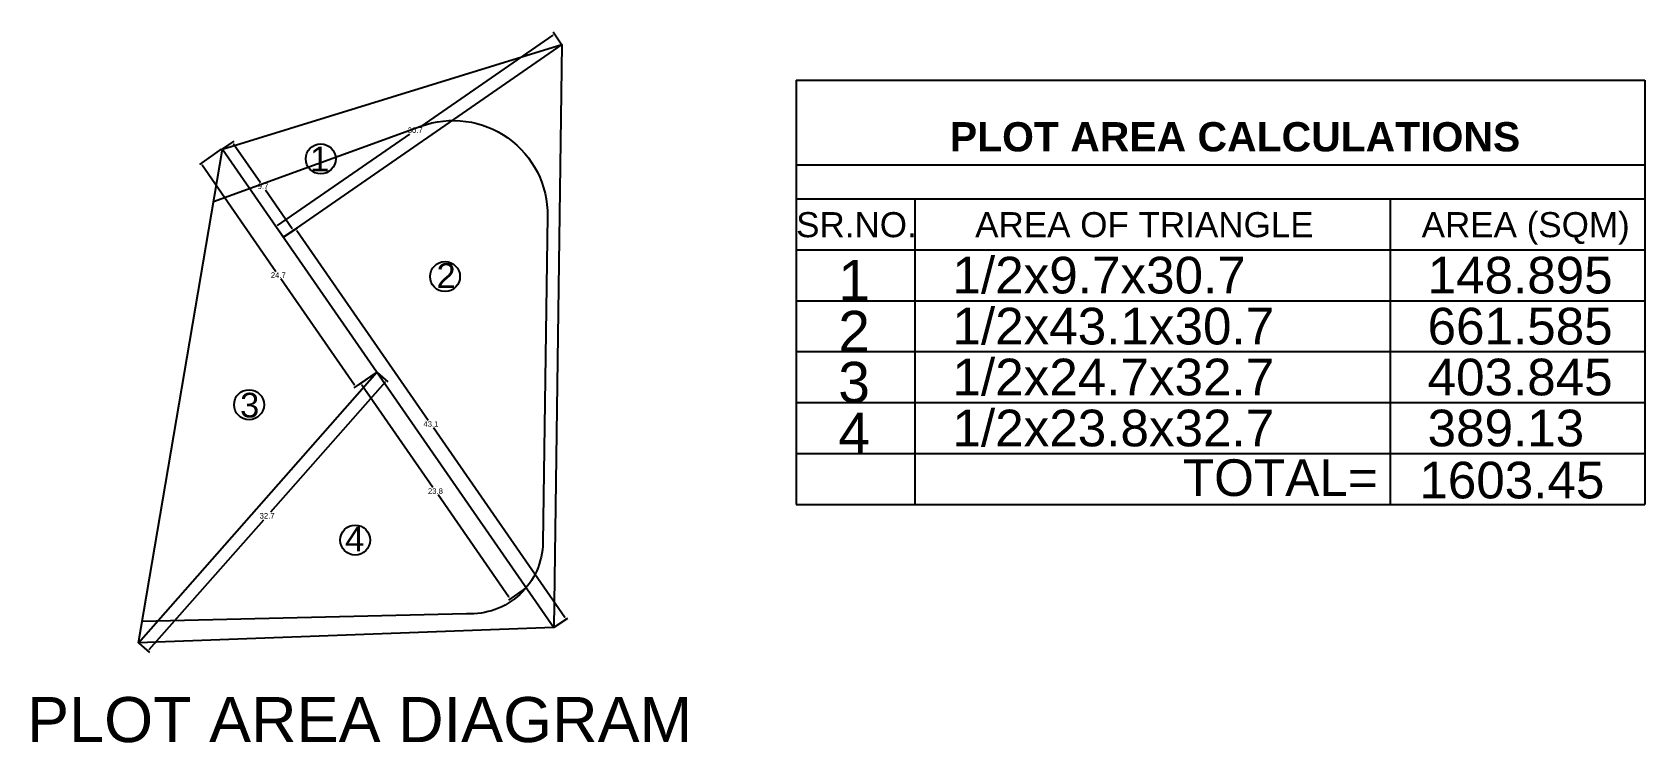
# Model space of a CAD drawing. Header units: metres. Extents: x 15463 to 32022, y 1223 to 33962.
# Drawn here: x 29546.5 to 29692.9, y 4446.8 to 4511.3 of the extents above; entities that cross this region are included whole.
import ezdxf

# ---------------------------------------------------------------- set-up
doc = ezdxf.new("R2010")
doc.units = ezdxf.units.M
doc.header["$LTSCALE"] = 0.1
doc.styles.add('20 scale', font='ARIALN.TTF')
doc.styles.get("Standard").update_dxf_attribs({"font": 'arial.ttf'})
doc.dimstyles.get("Standard").update_dxf_attribs({"dimtxt": 0.1, "dimasz": 0.18, "dimexe": 0.18, "dimexo": 0.0625, "dimgap": 0.09, "dimtad": 0, "dimtih": 1, "dimtoh": 1, "dimdec": 1, "dimzin": 0, "dimdsep": 46, "dimtxsty": 'Standard', "dimcen": 0.09, "dimadec": 0, "dimazin": 0, "dimtfac": 1, "dimtdec": 1, "dimtofl": 0, "dimtmove": 0, "dimatfit": 3, "dimfxl": 1, "dimtolj": 1, "dimtzin": 0, "dimarcsym": 0})

# ---------------------------------------------------------------- blocks, each defined once
blk = doc.blocks.new('*D91')
at = {"color": 0, "lineweight": -2, "transparency": 16777216}
for p, q in [((29593.72, 4511.05), (29581.73, 4502.74)), ((29594.5, 4510.23), (29593.76, 4511.3)), ((29568.74, 4493.75), (29580.73, 4502.05)), ((29569.23, 4492.73), (29568.49, 4493.79))]:
    blk.add_line(p, q, dxfattribs=at)
at = {"color": 0, "transparency": 16777216}
for points in [[(29593.7, 4511.07), (29593.74, 4511.02), (29593.87, 4511.15)], [(29568.72, 4493.77), (29568.76, 4493.72), (29568.59, 4493.65)]]:
    blk.add_solid(points, dxfattribs=at)
at = {"layer": 'Defpoints', "color": 0, "transparency": 16777216}
for p in [(29594.54, 4510.18), (29568.59, 4493.65), (29569.26, 4492.68)]:
    blk.add_point(p, dxfattribs=at)
at = {"color": 0, "transparency": 16777216, "insert": (29581.23, 4502.4), "char_height": 0.5, "attachment_point": 5}
blk.add_mtext('\\A1;30.7', dxfattribs=at)
blk = doc.blocks.new('*D92')
at = {"color": 0, "lineweight": -2, "transparency": 16777216}
for p, q in [((29563.77, 4500.71), (29564.78, 4501.41)), ((29564.74, 4501.16), (29567.17, 4497.65)), ((29570.07, 4493.46), (29567.64, 4496.96)), ((29569.31, 4492.71), (29570.32, 4493.41))]:
    blk.add_line(p, q, dxfattribs=at)
at = {"color": 0, "transparency": 16777216}
for points in [[(29564.76, 4501.18), (29564.71, 4501.15), (29564.63, 4501.31)], [(29570.1, 4493.47), (29570.05, 4493.44), (29570.18, 4493.31)]]:
    blk.add_solid(points, dxfattribs=at)
at = {"layer": 'Defpoints', "color": 0, "transparency": 16777216}
for p in [(29563.72, 4500.68), (29570.18, 4493.31), (29569.26, 4492.68)]:
    blk.add_point(p, dxfattribs=at)
at = {"color": 0, "transparency": 16777216, "insert": (29567.41, 4497.31), "char_height": 0.5, "attachment_point": 5}
blk.add_mtext('\\A1;9.7', dxfattribs=at)
blk = doc.blocks.new('*D93')
at = {"color": 0, "lineweight": -2, "transparency": 16777216}
for p, q in [((29569.31, 4492.71), (29570.53, 4493.55)), ((29570.49, 4493.3), (29582.42, 4476.08)), ((29594.83, 4458.16), (29582.89, 4475.39)), ((29593.86, 4457.27), (29595.08, 4458.11))]:
    blk.add_line(p, q, dxfattribs=at)
at = {"color": 0, "transparency": 16777216}
for points in [[(29570.51, 4493.32), (29570.46, 4493.29), (29570.38, 4493.45)], [(29594.85, 4458.18), (29594.8, 4458.14), (29594.93, 4458.01)]]:
    blk.add_solid(points, dxfattribs=at)
at = {"layer": 'Defpoints', "color": 0, "transparency": 16777216}
for p in [(29569.26, 4492.68), (29594.93, 4458.01), (29593.81, 4457.24)]:
    blk.add_point(p, dxfattribs=at)
at = {"color": 0, "transparency": 16777216, "insert": (29582.66, 4475.73), "char_height": 0.5, "attachment_point": 5}
blk.add_mtext('\\A1;43.1', dxfattribs=at)
blk = doc.blocks.new('*D94')
at = {"color": 0, "lineweight": -2, "transparency": 16777216}
for p, q in [((29577.79, 4480.39), (29578.74, 4479.55)), ((29578.49, 4479.54), (29568.08, 4467.73)), ((29557.07, 4455.24), (29567.48, 4467.04)), ((29556.14, 4455.82), (29557.09, 4454.98))]:
    blk.add_line(p, q, dxfattribs=at)
at = {"color": 0, "transparency": 16777216}
for points in [[(29578.46, 4479.56), (29578.51, 4479.52), (29578.6, 4479.67)], [(29557.05, 4455.26), (29557.1, 4455.22), (29556.96, 4455.1)]]:
    blk.add_solid(points, dxfattribs=at)
at = {"layer": 'Defpoints', "color": 0, "transparency": 16777216}
for p in [(29577.74, 4480.43), (29556.1, 4455.86), (29556.96, 4455.1)]:
    blk.add_point(p, dxfattribs=at)
at = {"color": 0, "transparency": 16777216, "insert": (29567.78, 4467.39), "char_height": 0.5, "attachment_point": 5}
blk.add_mtext('\\A1;32.7', dxfattribs=at)
blk = doc.blocks.new('*D95')
at = {"color": 0, "lineweight": -2, "transparency": 16777216}
for p, q in [((29577.69, 4480.39), (29576.14, 4479.32)), ((29576.39, 4479.27), (29582.83, 4469.98)), ((29589.75, 4459.99), (29583.31, 4469.29)), ((29591.25, 4460.82), (29589.7, 4459.74))]:
    blk.add_line(p, q, dxfattribs=at)
at = {"color": 0, "transparency": 16777216}
for points in [[(29576.42, 4479.29), (29576.37, 4479.26), (29576.29, 4479.42)], [(29589.77, 4460.01), (29589.72, 4459.98), (29589.85, 4459.85)]]:
    blk.add_solid(points, dxfattribs=at)
at = {"layer": 'Defpoints', "color": 0, "transparency": 16777216}
for p in [(29577.74, 4480.43), (29589.85, 4459.85), (29591.3, 4460.85)]:
    blk.add_point(p, dxfattribs=at)
at = {"color": 0, "transparency": 16777216, "insert": (29583.07, 4469.63), "char_height": 0.5, "attachment_point": 5}
blk.add_mtext('\\A1;23.8', dxfattribs=at)
blk = doc.blocks.new('*D96')
at = {"color": 0, "lineweight": -2, "transparency": 16777216}
for p, q in [((29563.65, 4500.7), (29561.63, 4499.3)), ((29561.88, 4499.26), (29568.56, 4489.59)), ((29575.72, 4479.25), (29569.04, 4488.91)), ((29577.69, 4480.39), (29575.67, 4479))]:
    blk.add_line(p, q, dxfattribs=at)
at = {"color": 0, "transparency": 16777216}
for points in [[(29561.91, 4499.28), (29561.86, 4499.24), (29561.78, 4499.41)], [(29575.74, 4479.26), (29575.69, 4479.23), (29575.82, 4479.1)]]:
    blk.add_solid(points, dxfattribs=at)
at = {"layer": 'Defpoints', "color": 0, "transparency": 16777216}
for p in [(29563.7, 4500.74), (29577.74, 4480.43), (29575.82, 4479.1)]:
    blk.add_point(p, dxfattribs=at)
at = {"color": 0, "transparency": 16777216, "insert": (29568.8, 4489.25), "char_height": 0.5, "attachment_point": 5}
blk.add_mtext('\\A1;24.7', dxfattribs=at)

msp = doc.modelspace()

# ---------------------------------------------------------------- linework, layer by layer
for p, q in [((29594.54, 4510.18), (29569.26, 4492.68)), ((29615.83, 4506.96), (29692.9, 4506.96)), ((29615.83, 4506.96), (29615.83, 4468.42)), ((29692.9, 4506.96), (29692.9, 4468.42)), ((29563.72, 4500.68), (29593.81, 4457.24)), ((29615.83, 4499.25), (29692.9, 4499.25)), ((29615.83, 4496.17), (29692.9, 4496.17)), ((29626.62, 4496.17), (29626.62, 4468.42)), ((29669.78, 4496.17), (29669.78, 4468.42)), ((29615.83, 4491.54), (29692.9, 4491.54)), ((29615.83, 4486.92), (29692.9, 4486.92)), ((29615.83, 4482.3), (29692.9, 4482.3)), ((29556.1, 4455.86), (29577.74, 4480.43)), ((29615.83, 4477.67), (29692.9, 4477.67)), ((29615.83, 4473.05), (29692.9, 4473.05)), ((29615.83, 4468.42), (29692.9, 4468.42))]:
    msp.add_line(p, q)
msp.add_lwpolyline([(29563.72, 4500.68), (29594.54, 4510.18), (29593.81, 4457.24), (29556.1, 4455.86), (29563.72, 4500.68)])
msp.add_lwpolyline([(29562.91, 4495.93), (29581.75, 4502.76, -0.525946), (29593.25, 4494.6), (29592.83, 4464.97, -0.426651), (29585.88, 4458.5), (29556.43, 4457.8)], format="xyb")
for centre in [(29572.65, 4499.8), (29583.94, 4489.11), (29566.14, 4477.48), (29575.78, 4465.19)]:
    msp.add_circle(centre, 1.36)

# ---------------------------------------------------------------- texts
for s, height, p in [('1', 2.24, (29571.68, 4498.68)), ('SR.NO.', 2.276, (29615.83, 4492.69)), ('AREA OF TRIANGLE', 2.2763, (29632.09, 4492.69)), ('AREA (SQM)', 2.276, (29672.64, 4492.69)), ('2', 2.24, (29583.17, 4488.09)), ('1', 3.7, (29619.66, 4486.92)), ('1/2x9.7x30.7', 3.3294, (29630.03, 4487.58)), ('148.895', 3.329, (29673.18, 4487.58)), ('2', 3.7, (29619.66, 4482.3)), ('1/2x43.1x30.7', 3.3294, (29630.03, 4482.95)), ('661.585', 3.329, (29673.18, 4482.95)), ('1/2x24.7x32.7', 3.3294, (29630.03, 4478.33)), ('403.845', 3.329, (29673.18, 4478.33)), ('3', 3.7, (29619.66, 4477.67)), ('3', 2.24, (29565.33, 4476.32)), ('1/2x23.8x32.7', 3.3294, (29630.03, 4473.7)), ('389.13', 3.329, (29673.18, 4473.7)), ('4', 3.7, (29619.66, 4473.05)), ('TOTAL=', 3.329, (29650.95, 4469.19)), ('1603.45', 3.329, (29672.43, 4468.97)), ('4', 2.24, (29574.86, 4464.16)), ('PLOT AREA DIAGRAM', 4.0957, (29545.98, 4446.84))]:
    msp.add_text(s, height=height).set_placement(p)
at = {"linetype": 'Continuous', "lineweight": 9, "ltscale": 50, "insert": (29629.79, 4501.79), "char_height": 2.6597, "attachment_point": 4, "style": '20 scale'}
msp.add_mtext_dynamic_manual_height_columns('{\\fArial|b1|i0|c0|p34;PLOT AREA CALCULATIONS}', width=7626.8059, gutter_width=1125, heights=[960.89], dxfattribs=at)

# ---------------------------------------------------------------- dimensions: what is measured, and where the dimension line sits
at = {"color": 40, "true_color": 0xf8d731}
for p1, p2, distance, picture, middle in [((29594.54, 4510.18), (29569.26, 4492.68), -1.18, '*D91', (29581.23, 4502.4)), ((29563.7, 4500.74), (29577.74, 4480.43), -2.34, '*D96', (29568.8, 4489.25)), ((29563.72, 4500.68), (29569.26, 4492.68), 1.11, '*D92', (29567.41, 4497.31)), ((29569.26, 4492.68), (29593.81, 4457.24), 1.36, '*D93', (29582.66, 4475.73)), ((29577.74, 4480.43), (29556.1, 4455.86), 1.15, '*D94', (29567.78, 4467.39)), ((29577.74, 4480.43), (29591.3, 4460.85), -1.77, '*D95', (29583.07, 4469.63))]:
    dim = msp.add_aligned_dim(p1=p1, p2=p2, distance=distance, dimstyle='Standard', override={"dimtxt": 0.5}, dxfattribs=at)
    dim.commit()
    dim.dimension.update_dxf_attribs({"geometry": picture, "text_midpoint": middle})

doc.saveas('drawing.dxf')
